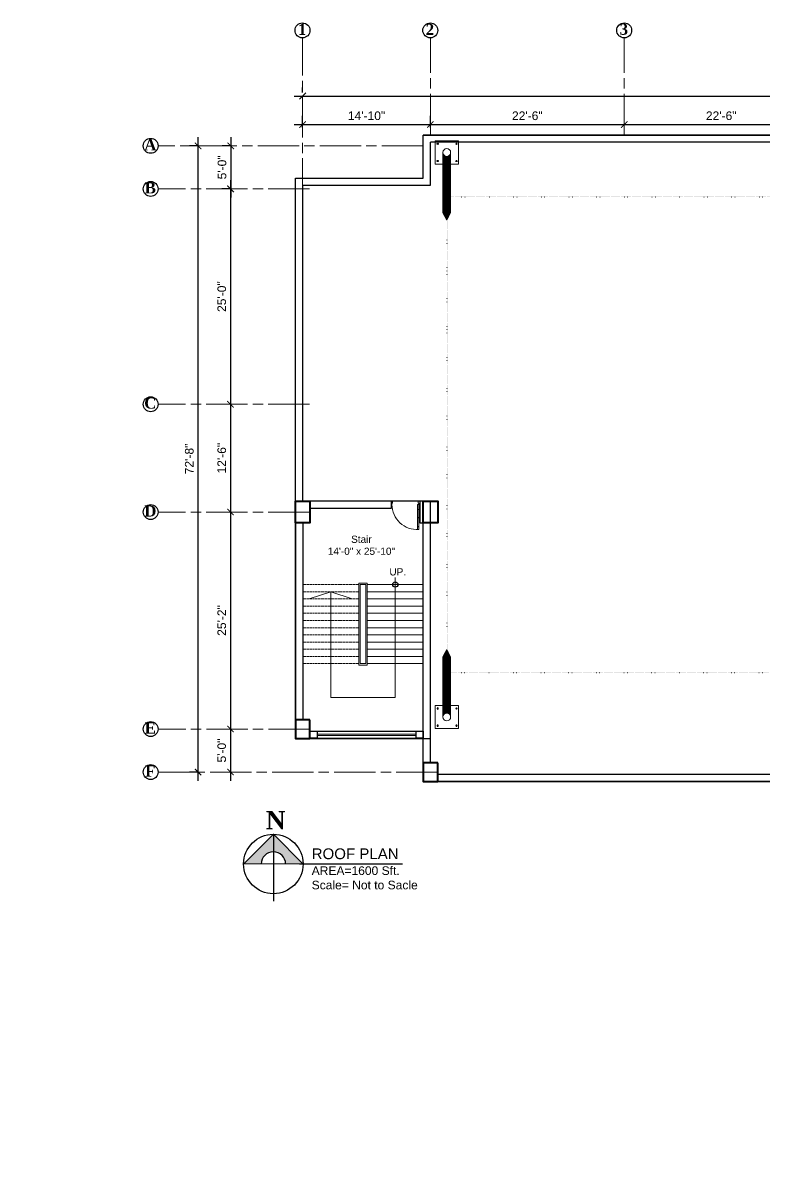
# Model space of a CAD drawing. Header units: inches. Extents: x -12 to 20935469, y -1604 to 24729220.
# Drawn here: x 20839627 to 20842453, y 24645651 to 24650026 of the extents above; entities that cross this region are included whole.
import ezdxf

# ---------------------------------------------------------------- set-up
doc = ezdxf.new("R2010")
doc.units = ezdxf.units.IN
doc.header["$LTSCALE"] = 0.03
doc.header["$MEASUREMENT"] = 0
doc.header["$PDMODE"] = 32
doc.header["$PDSIZE"] = 15
for name, pattern in [('ACAD_ISO08W100', [36, 24, -3, 6, -3]), ('DASHED2', [0.375, 0.25, -0.125]), ('DOT', [0.25, 0, -0.25])]:
    doc.linetypes.add(name, pattern=pattern)
for name, color, linetype, lineweight in [('column', 1, 'Continuous', 40), ('Dim Line', 252, 'Continuous', 13), ('Door', 7, 'Continuous', 18), ('Gas', 21, 'Continuous', 5), ('Grid Line', 252, 'Continuous', 18), ('HAS-1', 8, 'Continuous', 5), ('line', 7, 'Continuous', 9), ('Low Wall', 7, 'Continuous', 30), ('Main Wall', 7, 'Continuous', 30), ('RAIL', 23, 'Continuous', 13), ('STAIR', 46, 'Continuous', 15), ('wind.', 150, 'Continuous', 20)]:
    doc.layers.add(name, color=color, linetype=linetype, lineweight=lineweight)
for name, color, linetype in [('QP TEX', 7, 'Continuous'), ('TEXT', 7, 'Continuous'), ('w', 188, 'DOT')]:
    doc.layers.add(name, color=color, linetype=linetype)
doc.styles.add('2', font='swisscl.ttf')
doc.styles.add('RomanS', font='arial.ttf', dxfattribs={"height": 12})
doc.styles.get("Standard").update_dxf_attribs({"font": 'timesbd.ttf'})
doc.dimstyles.new('Aec_Arch_I', dxfattribs={"dimscale": 96, "dimtxt": 12, "dimasz": 0.09375, "dimexe": 0.125, "dimexo": 0.125, "dimgap": 0.0625, "dimtad": 1, "dimdec": 0, "dimzin": 3, "dimdsep": 46, "dimlunit": 4, "dimtxsty": 'RomanS', "dimblk1": 'ARCHTICK', "dimblk2": 'ARCHTICK', "dimsah": 1, "dimcen": 0.09375, "dimdle": 0.125, "dimadec": 0, "dimazin": 0, "dimtfac": 0.75, "dimtdec": 0, "dimtmove": 2, "dimatfit": 3, "dimldrblk": 'ARCHTICK', "dimfxl": 1, "dimfrac": 1, "dimtolj": 1, "dimtzin": 0, "dimarcsym": 0})
doc.dimstyles.new('arch grid', dxfattribs={"dimtxt": 250, "dimasz": 100, "dimexe": 10, "dimexo": 10, "dimgap": 0.09, "dimtad": 0, "dimdec": 0, "dimzin": 0, "dimdsep": 46, "dimtxsty": 'Standard', "dimblk": 'DOT', "dimcen": 50, "dimdle": 50, "dimclrd": 256, "dimclre": 256, "dimadec": 0, "dimazin": 0, "dimtfac": 1, "dimtdec": 0, "dimtofl": 0, "dimtmove": 0, "dimatfit": 3, "dimldrblk": 'DOT', "dimfxl": 200, "dimfxlon": 1, "dimtolj": 1, "dimtzin": 0, "dimlwd": -1, "dimlwe": -1, "dimarcsym": 1})

# ---------------------------------------------------------------- blocks, each defined once
blk = doc.blocks.new('Door_45')
at = {"layer": 'Door'}
for p, q in [((1.5, 5), (1.5, 44)), ((1.5, 40), (2.2, 40)), ((2.2, 40), (2.2, 39.5)), ((2.2, 39.5), (2.7, 39.5)), ((2.7, 39.5), (2.7, 40)), ((2.7, 40), (3.5, 40)), ((3.5, 44), (3.5, 5)), ((1.5, 25.8), (2.2, 25.8)), ((2.2, 25.8), (2.2, 25.3)), ((2.2, 25.3), (2.7, 25.3)), ((2.7, 25.8), (3.5, 25.8)), ((2.7, 25.3), (2.7, 25.8)), ((0, 0), (0, 5)), ((0, 5), (1.5, 5)), ((1.5, 12.6), (2.2, 12.6)), ((3.5, 5), (1.5, 5)), ((1.5, 5), (1.5, 3)), ((1.5, 3), (2.5, 3)), ((2.2, 12.6), (2.2, 13.1)), ((2.2, 13.1), (2.7, 13.1)), ((2.5, 3), (2.5, 0)), ((2.7, 13.1), (2.7, 12.6)), ((2.7, 12.6), (3.5, 12.6)), ((42.5, 3), (42.5, 0)), ((43.5, 3), (42.5, 3)), ((45, 5), (43.5, 5)), ((43.5, 5), (43.5, 3)), ((45, 0), (45, 5)), ((2.5, 0), (0, 0)), ((42.5, 0), (45, 0))]:
    blk.add_line(p, q, dxfattribs=at)
blk.add_arc((4.7, 5.3), 38.8, 359.6233, 94.6685, dxfattribs=at)
blk = doc.blocks.new('FGTGRFG')
at = {"ltscale": 50}
for p, q in [((5098305, 4836108), (5098211, 4835930)), ((5098211, 4834468), (5098211, 4835930)), ((5098305, 4836108), (5098399, 4835930)), ((5098399, 4834468), (5098399, 4835930))]:
    blk.add_line(p, q, dxfattribs=at)
blk.add_lwpolyline([(5098019, 4834750), (5098591, 4834750), (5098591, 4834186), (5098019, 4834186)], close=True, dxfattribs=at)
blk.add_circle((5098305, 4834468), 94.1, dxfattribs=at)
at = {"layer": 'HAS-1', "lineweight": 5, "ltscale": 50}
for p, q in [((5098228, 4834522), (5098228, 4835962)), ((5098245, 4834540), (5098245, 4835995)), ((5098261, 4834551), (5098261, 4836024)), ((5098275, 4834557), (5098275, 4836052)), ((5098285, 4834560), (5098285, 4836070)), ((5098295, 4834562), (5098295, 4836089)), ((5098305, 4834562), (5098305, 4836108)), ((5098315, 4834562), (5098315, 4836089)), ((5098325, 4834560), (5098325, 4836070)), ((5098335, 4834557), (5098335, 4836052)), ((5098349, 4834551), (5098349, 4836024)), ((5098365, 4834540), (5098365, 4835995)), ((5098382, 4834522), (5098382, 4835962))]:
    blk.add_line(p, q, dxfattribs=at)
blk = doc.blocks.new('ant')
at = {"layer": 'QP TEX'}
for p, q in [((20822761.1, 24641601.9), (20822761.1, 24641589.8)), ((20822761.1, 24641589.8), (20822761.1, 24641572.6))]:
    blk.add_line(p, q, dxfattribs=at)
for centre in [(20822747.8, 24641676.4), (20822774, 24641676.4), (20822747.8, 24641652.5), (20822774, 24641652.5)]:
    blk.add_circle(centre, 0.788, dxfattribs=at)
at = {"layer": 'line', "color": 0, "lineweight": 25, "xscale": 0.05729855837390801, "yscale": 0.05729855837390801, "zscale": 0.05729855837390801, "rotation": 180}
blk.add_blockref('FGTGRFG', (21114886, 24918672.4), dxfattribs=at)
blk = doc.blocks.new('_ArchTick')
at = {"color": 0, "linetype": 'ByBlock', "lineweight": 35, "const_width": 0.15}
blk.add_lwpolyline([(-0.5, -0.5), (0.5, 0.5)], dxfattribs=at)
blk = doc.blocks.new('*D336')
at = {"layer": 'Defpoints', "color": 0, "transparency": 16777216}
for p in [(20820322.2, 24639400.9), (20820144.3, 24639385), (20820322.2, 24639385)]:
    blk.add_point(p, dxfattribs=at)
at = {"layer": 'Dim Line', "color": 0, "lineweight": -2, "transparency": 16777216}
for p, q in [((20820144.3, 24639397), (20820144.3, 24639412.9)), ((20820322.2, 24639397), (20820322.2, 24639412.9)), ((20820132.3, 24639400.9), (20820334.2, 24639400.9))]:
    blk.add_line(p, q, dxfattribs=at)
at = {"layer": 'Dim Line', "color": 0, "lineweight": -2, "transparency": 16777216, "xscale": 9, "yscale": 9, "zscale": 9, "rotation": 180}
blk.add_blockref('_ArchTick', (20820144.3, 24639400.9), dxfattribs=at)
at = {"layer": 'Dim Line', "color": 0, "lineweight": -2, "transparency": 16777216, "xscale": 9, "yscale": 9, "zscale": 9}
blk.add_blockref('_ArchTick', (20820322.2, 24639400.9), dxfattribs=at)
at = {"layer": 'Dim Line', "color": 0, "transparency": 16777216, "insert": (20820233.3, 24639413.1), "char_height": 12, "attachment_point": 5, "style": 'RomanS'}
blk.add_mtext('\\A1;14\'-10"', dxfattribs=at)
blk = doc.blocks.new('*D337')
at = {"layer": 'Defpoints', "color": 0, "transparency": 16777216}
for p in [(20820592.2, 24639400.9), (20820592.2, 24639400.9), (20820322.2, 24639385)]:
    blk.add_point(p, dxfattribs=at)
at = {"layer": 'Dim Line', "color": 0, "lineweight": -2, "transparency": 16777216}
for p, q in [((20820322.2, 24639397), (20820322.2, 24639412.9)), ((20820310.2, 24639400.9), (20820604.2, 24639400.9))]:
    blk.add_line(p, q, dxfattribs=at)
at = {"layer": 'Dim Line', "color": 0, "lineweight": -2, "transparency": 16777216, "xscale": 9, "yscale": 9, "zscale": 9, "rotation": 180}
blk.add_blockref('_ArchTick', (20820322.2, 24639400.9), dxfattribs=at)
at = {"layer": 'Dim Line', "color": 0, "lineweight": -2, "transparency": 16777216, "xscale": 9, "yscale": 9, "zscale": 9}
blk.add_blockref('_ArchTick', (20820592.2, 24639400.9), dxfattribs=at)
at = {"layer": 'Dim Line', "color": 0, "transparency": 16777216, "insert": (20820457.2, 24639413.1), "char_height": 12, "attachment_point": 5, "style": 'RomanS'}
blk.add_mtext('\\A1;22\'-6"', dxfattribs=at)
blk = doc.blocks.new('*D338')
at = {"layer": 'Defpoints', "color": 0, "transparency": 16777216}
for p in [(20820592.2, 24639400.9), (20820862.2, 24639400.9), (20820862.2, 24639400.9)]:
    blk.add_point(p, dxfattribs=at)
at = {"layer": 'Dim Line', "color": 0, "lineweight": -2, "transparency": 16777216}
blk.add_line((20820580.2, 24639400.9), (20820874.2, 24639400.9), dxfattribs=at)
at = {"layer": 'Dim Line', "color": 0, "lineweight": -2, "transparency": 16777216, "xscale": 9, "yscale": 9, "zscale": 9, "rotation": 180}
blk.add_blockref('_ArchTick', (20820592.2, 24639400.9), dxfattribs=at)
at = {"layer": 'Dim Line', "color": 0, "lineweight": -2, "transparency": 16777216, "xscale": 9, "yscale": 9, "zscale": 9}
blk.add_blockref('_ArchTick', (20820862.2, 24639400.9), dxfattribs=at)
at = {"layer": 'Dim Line', "color": 0, "transparency": 16777216, "insert": (20820727.2, 24639413.1), "char_height": 12, "attachment_point": 5, "style": 'RomanS'}
blk.add_mtext('\\A1;22\'-6"', dxfattribs=at)
blk = doc.blocks.new('*D329')
at = {"layer": 'Defpoints', "color": 0, "transparency": 16777216}
for p in [(20820144.3, 24639433.5), (20822147.7, 24639440.6), (20822147.7, 24639433.5)]:
    blk.add_point(p, dxfattribs=at)
at = {"layer": 'Dim Line', "color": 0, "lineweight": -2, "transparency": 16777216}
for p, q in [((20820144.3, 24639445.5), (20820144.3, 24639452.6)), ((20822147.7, 24639445.5), (20822147.7, 24639452.6)), ((20820132.3, 24639440.6), (20822159.7, 24639440.6))]:
    blk.add_line(p, q, dxfattribs=at)
at = {"layer": 'Dim Line', "color": 0, "lineweight": -2, "transparency": 16777216, "xscale": 9, "yscale": 9, "zscale": 9, "rotation": 180}
blk.add_blockref('_ArchTick', (20820144.3, 24639440.6), dxfattribs=at)
at = {"layer": 'Dim Line', "color": 0, "lineweight": -2, "transparency": 16777216, "xscale": 9, "yscale": 9, "zscale": 9}
blk.add_blockref('_ArchTick', (20822147.7, 24639440.6), dxfattribs=at)
at = {"layer": 'Dim Line', "color": 0, "transparency": 16777216, "insert": (20821146, 24639452.7), "char_height": 12, "attachment_point": 5, "style": 'RomanS'}
blk.add_mtext('\\A1;166\'-11"', dxfattribs=at)
blk = doc.blocks.new('*D330')
at = {"layer": 'Defpoints', "color": 0, "transparency": 16777216}
for p in [(20820055.1, 24639371.3), (20820044.2, 24639311.3), (20820055.1, 24639311.3)]:
    blk.add_point(p, dxfattribs=at)
at = {"layer": 'Dim Line', "color": 0, "lineweight": -2, "transparency": 16777216}
for p, q in [((20820044.2, 24639383.3), (20820044.2, 24639299.3)), ((20820043.1, 24639371.3), (20820032.2, 24639371.3)), ((20820043.1, 24639311.3), (20820032.2, 24639311.3))]:
    blk.add_line(p, q, dxfattribs=at)
at = {"layer": 'Dim Line', "color": 0, "lineweight": -2, "transparency": 16777216, "xscale": 9, "yscale": 9, "zscale": 9}
for p, rotation in [((20820044.2, 24639371.3), 90), ((20820044.2, 24639311.3), 270)]:
    blk.add_blockref('_ArchTick', p, dxfattribs=dict(at, rotation=rotation))
at = {"layer": 'Dim Line', "color": 0, "transparency": 16777216, "insert": (20820032.1, 24639341.3), "char_height": 12, "attachment_point": 5, "rotation": 90, "style": 'RomanS'}
blk.add_mtext('\\A1;5\'-0"', dxfattribs=at)
blk = doc.blocks.new('*D331')
at = {"layer": 'Defpoints', "color": 0, "transparency": 16777216}
for p in [(20820055.1, 24639311.3), (20820043.8, 24639011.5), (20820043.8, 24639011.5)]:
    blk.add_point(p, dxfattribs=at)
at = {"layer": 'Dim Line', "color": 0, "lineweight": -2, "transparency": 16777216}
for p, q in [((20820043.8, 24639323.3), (20820043.8, 24638999.5)), ((20820043.1, 24639311.3), (20820031.8, 24639311.3)), ((20820055.8, 24639011.5), (20820055.8, 24639011.5))]:
    blk.add_line(p, q, dxfattribs=at)
at = {"layer": 'Dim Line', "color": 0, "lineweight": -2, "transparency": 16777216, "xscale": 9, "yscale": 9, "zscale": 9}
for p, rotation in [((20820043.8, 24639311.3), 90), ((20820043.8, 24639011.5), 270)]:
    blk.add_blockref('_ArchTick', p, dxfattribs=dict(at, rotation=rotation))
at = {"layer": 'Dim Line', "color": 0, "transparency": 16777216, "insert": (20820031.7, 24639161.4), "char_height": 12, "attachment_point": 5, "rotation": 90, "style": 'RomanS'}
blk.add_mtext('\\A1;25\'-0"', dxfattribs=at)
blk = doc.blocks.new('*D332')
at = {"layer": 'Defpoints', "color": 0, "transparency": 16777216}
for p in [(20820043.8, 24639011.5), (20820043.8, 24638861.5), (20820043.8, 24638861.5)]:
    blk.add_point(p, dxfattribs=at)
at = {"layer": 'Dim Line', "color": 0, "lineweight": -2, "transparency": 16777216}
for p, q in [((20820043.8, 24639023.5), (20820043.8, 24638849.5)), ((20820055.8, 24639011.5), (20820055.8, 24639011.5)), ((20820055.8, 24638861.5), (20820055.8, 24638861.5))]:
    blk.add_line(p, q, dxfattribs=at)
at = {"layer": 'Dim Line', "color": 0, "lineweight": -2, "transparency": 16777216, "xscale": 9, "yscale": 9, "zscale": 9}
for p, rotation in [((20820043.8, 24639011.5), 90), ((20820043.8, 24638861.5), 270)]:
    blk.add_blockref('_ArchTick', p, dxfattribs=dict(at, rotation=rotation))
at = {"layer": 'Dim Line', "color": 0, "transparency": 16777216, "insert": (20820031.7, 24638936.5), "char_height": 12, "attachment_point": 5, "rotation": 90, "style": 'RomanS'}
blk.add_mtext('\\A1;12\'-6"', dxfattribs=at)
blk = doc.blocks.new('*D333')
at = {"layer": 'Defpoints', "color": 0, "transparency": 16777216}
for p in [(20820043.8, 24638861.5), (20820043.8, 24638559.4), (20820043.8, 24638559.4)]:
    blk.add_point(p, dxfattribs=at)
at = {"layer": 'Dim Line', "color": 0, "lineweight": -2, "transparency": 16777216}
for p, q in [((20820043.8, 24638873.5), (20820043.8, 24638547.4)), ((20820055.8, 24638861.5), (20820055.8, 24638861.5)), ((20820055.8, 24638559.4), (20820055.8, 24638559.4))]:
    blk.add_line(p, q, dxfattribs=at)
at = {"layer": 'Dim Line', "color": 0, "lineweight": -2, "transparency": 16777216, "xscale": 9, "yscale": 9, "zscale": 9}
for p, rotation in [((20820043.8, 24638861.5), 90), ((20820043.8, 24638559.4), 270)]:
    blk.add_blockref('_ArchTick', p, dxfattribs=dict(at, rotation=rotation))
at = {"layer": 'Dim Line', "color": 0, "transparency": 16777216, "insert": (20820031.7, 24638710.5), "char_height": 12, "attachment_point": 5, "rotation": 90, "style": 'RomanS'}
blk.add_mtext('\\A1;25\'-2"', dxfattribs=at)
blk = doc.blocks.new('*D334')
at = {"layer": 'Defpoints', "color": 0, "transparency": 16777216}
for p in [(20820043.8, 24638559.4), (20820043.8, 24638499.5), (20820043.8, 24638499.5)]:
    blk.add_point(p, dxfattribs=at)
at = {"layer": 'Dim Line', "color": 0, "lineweight": -2, "transparency": 16777216}
for p, q in [((20820043.8, 24638571.4), (20820043.8, 24638487.5)), ((20820055.8, 24638559.4), (20820055.8, 24638559.4)), ((20820055.8, 24638499.5), (20820055.8, 24638499.5))]:
    blk.add_line(p, q, dxfattribs=at)
at = {"layer": 'Dim Line', "color": 0, "lineweight": -2, "transparency": 16777216, "xscale": 9, "yscale": 9, "zscale": 9}
for p, rotation in [((20820043.8, 24638559.4), 90), ((20820043.8, 24638499.5), 270)]:
    blk.add_blockref('_ArchTick', p, dxfattribs=dict(at, rotation=rotation))
at = {"layer": 'Dim Line', "color": 0, "transparency": 16777216, "insert": (20820031.7, 24638529.5), "char_height": 12, "attachment_point": 5, "rotation": 90, "style": 'RomanS'}
blk.add_mtext('\\A1;5\'-0"', dxfattribs=at)
blk = doc.blocks.new('*D335')
at = {"layer": 'Defpoints', "color": 0, "transparency": 16777216}
for p in [(20819998.7, 24639371.3), (20820009.3, 24639371.3), (20820009.3, 24638499.5)]:
    blk.add_point(p, dxfattribs=at)
at = {"layer": 'Dim Line', "color": 0, "lineweight": -2, "transparency": 16777216}
for p, q in [((20819998.7, 24638487.5), (20819998.7, 24639383.3)), ((20819997.3, 24639371.3), (20819986.7, 24639371.3)), ((20819997.3, 24638499.5), (20819986.7, 24638499.5))]:
    blk.add_line(p, q, dxfattribs=at)
at = {"layer": 'Dim Line', "color": 0, "lineweight": -2, "transparency": 16777216, "xscale": 9, "yscale": 9, "zscale": 9}
for p, rotation in [((20819998.7, 24639371.3), 90), ((20819998.7, 24638499.5), 270)]:
    blk.add_blockref('_ArchTick', p, dxfattribs=dict(at, rotation=rotation))
at = {"layer": 'Dim Line', "color": 0, "transparency": 16777216, "insert": (20819986.5, 24638935.4), "char_height": 12, "attachment_point": 5, "rotation": 90, "style": 'RomanS'}
blk.add_mtext('\\A1;72\'-8"', dxfattribs=at)
blk = doc.blocks.new('_Oblique')
at = {"color": 0, "linetype": 'ByBlock', "lineweight": -2}
blk.add_line((-0.5, -0.5), (0.5, 0.5), dxfattribs=at)
blk = doc.blocks.new('*D363')
at = {"ltscale": 50, "transparency": 16777216}
for p, q in [((3479.2, 24649574.1), (3479.2, 24649400.8)), ((3479.4, 24649524.1), (3469.2, 24649524.1)), ((3479.4, 24649400.8), (3469.2, 24649400.8)), ((3479.2, 24649400.8), (3479.2, 8350.7))]:
    blk.add_line(p, q, dxfattribs=at)
at = {"layer": 'Defpoints', "color": 0, "ltscale": 50, "transparency": 16777216}
for p in [(20846678.2, 24649524.1), (3479.2, 24649400.8), (20846678.2, 24649400.8)]:
    blk.add_point(p, dxfattribs=at)
at = {"ltscale": 50, "transparency": 16777216, "xscale": 100, "yscale": 100, "zscale": 100}
for p, rotation in [((3479.2, 24649524.1), 90), ((3479.2, 24649400.8), 270)]:
    blk.add_blockref('_Oblique', p, dxfattribs=dict(at, rotation=rotation))
at = {"color": 0, "ltscale": 50, "transparency": 16777216, "insert": (3479.2, 3397.6), "char_height": 250, "attachment_point": 5, "rotation": 90}
blk.add_mtext('\\A1;{\\H8.57143x;300mm}', dxfattribs=at)
blk = doc.blocks.new('_Dot')
at = {"color": 0, "linetype": 'ByBlock', "lineweight": -2}
blk.add_line((-0.5, 0), (-1, 0), dxfattribs=at)
at = {"color": 0, "linetype": 'ByBlock', "const_width": 0.5}
blk.add_lwpolyline([(-0.25, 0, 1), (0.25, 0, 1)], format="xyb", close=True, dxfattribs=at)
blk = doc.blocks.new('GRID')
at = {"layer": 'Grid Line', "color": 252, "linetype": 'ACAD_ISO08W100', "lineweight": 9, "ltscale": 80, "true_color": 0x939598}
for p, q in [((20820144.3, 24639296.3), (20820144.3, 24639521.5)), ((20820322.2, 24639386.3), (20820322.2, 24639521.5)), ((20820592.2, 24639386.3), (20820592.2, 24639521.5)), ((20820312.1, 24639371.3), (20819943.3, 24639371.3)), ((20820154.1, 24639311.3), (20819943.3, 24639311.3)), ((20820154.1, 24639011.5), (20819943.3, 24639011.5)), ((20820154.1, 24638861.5), (20819943.3, 24638861.5)), ((20820154.3, 24638559.4), (20819943.3, 24638559.4)), ((20820332.2, 24638499.5), (20819943.3, 24638499.5))]:
    blk.add_line(p, q, dxfattribs=at)
at = {"layer": 'TEXT'}
for centre in [(20820144.1, 24639532), (20820322.1, 24639532), (20820592.1, 24639532), (20819932.7, 24639371.3), (20819932.7, 24639311.3), (20819932.7, 24639011.5), (20819932.7, 24638861.5), (20819932.7, 24638559.4), (20819932.7, 24638499.5)]:
    blk.add_circle(centre, 10.4, dxfattribs=at)
at = {"layer": 'TEXT', "char_height": 15.44, "width": 227.458, "attachment_point": 8, "rotation": 0}
for s, insert in [('\\A1;1', (20820143.6, 24639525.7)), ('\\A1;2', (20820321.6, 24639525.7)), ('\\A1;3', (20820591.6, 24639525.7)), ('\\A1;A', (20819932.2, 24639365)), ('\\A1;B', (20819932.2, 24639305)), ('\\A1;C', (20819932.2, 24639005.2)), ('\\A1;D', (20819932.2, 24638855.2)), ('\\A1;E', (20819932.2, 24638553.1)), ('\\A1;F', (20819932.2, 24638493.2))]:
    blk.add_mtext(s, dxfattribs=dict(at, insert=insert))
at = {"layer": 'Dim Line'}
for base, p1, p2, picture, middle in [((20822147.7, 24639440.6), (20820144.3, 24639433.5), (20822147.7, 24639433.5), '*D329', (20821146, 24639452.7)), ((20820322.2, 24639400.9), (20820144.3, 24639385), (20820322.2, 24639385), '*D336', (20820233.3, 24639413.1)), ((20820592.2, 24639400.9), (20820322.2, 24639385), (20820592.2, 24639400.9), '*D337', (20820457.2, 24639413.1)), ((20820862.2, 24639400.9), (20820592.2, 24639400.9), (20820862.2, 24639400.9), '*D338', (20820727.2, 24639413.1))]:
    dim = blk.add_linear_dim(base=base, p1=p1, p2=p2, dimstyle='Aec_Arch_I', dxfattribs=at)
    dim.commit()
    dim.dimension.update_dxf_attribs({"geometry": picture, "text_midpoint": middle})
for base, p1, p2, picture, middle in [((20819998.7, 24639371.3), (20820009.3, 24638499.5), (20820009.3, 24639371.3), '*D335', (20819986.5, 24638935.4)), ((20820044.2, 24639311.3), (20820055.1, 24639371.3), (20820055.1, 24639311.3), '*D330', (20820032.1, 24639341.3)), ((20820043.8, 24639011.5), (20820055.1, 24639311.3), (20820043.8, 24639011.5), '*D331', (20820031.7, 24639161.4)), ((20820043.8, 24638861.5), (20820043.8, 24639011.5), (20820043.8, 24638861.5), '*D332', (20820031.7, 24638936.5)), ((20820043.8, 24638559.4), (20820043.8, 24638861.5), (20820043.8, 24638559.4), '*D333', (20820031.7, 24638710.5)), ((20820043.8, 24638499.5), (20820043.8, 24638559.4), (20820043.8, 24638499.5), '*D334', (20820031.7, 24638529.5))]:
    dim = blk.add_linear_dim(base=base, p1=p1, p2=p2, angle=90, dimstyle='Aec_Arch_I', dxfattribs=at)
    dim.commit()
    dim.dimension.update_dxf_attribs({"geometry": picture, "text_midpoint": middle})

msp = doc.modelspace()

# ---------------------------------------------------------------- hatches: boundary and pattern name
at = {"layer": 'Low Wall'}
h = msp.add_hatch(color=256, dxfattribs=at)
h.paths.add_polyline_path([(20840536.7, 24646815.7), (20840469.9, 24646815.7), (20840583.4, 24646929.2), (20840583.4, 24646862.4, 0.414214)])
h.paths.add_polyline_path([(20840583.4, 24646862.4), (20840583.4, 24646929.2), (20840697, 24646815.7), (20840630.2, 24646815.7, 0.414214)])

# ---------------------------------------------------------------- linework, layer by layer
for p, q in [((20840736.6, 24647322.8), (20841142.3, 24647322.8)), ((20840736.6, 24647295.4), (20841142.3, 24647295.4)), ((20840583.4, 24646929.3), (20840583.4, 24646673.3)), ((20840682.8, 24646815.8), (20841076.6, 24646815.8))]:
    msp.add_line(p, q)
for points in [[(20841156, 24647130.9), (20841156, 24647295.4), (20840668, 24647295.3), (20840668, 24649433.6), (20841156, 24649433.6), (20841156, 24649598.2), (20842691.4, 24649598.2), (20842691.4, 24649420.5), (20844009.2, 24649420.5), (20844009.2, 24649598.2), (20845727.9, 24649598.2)], [(20845673, 24648145.4), (20843734.9, 24648145.4), (20843734.9, 24647130.9), (20841156, 24647130.9)], [(20840696.9, 24646815.8), (20840469.9, 24646815.6)]]:
    msp.add_lwpolyline(points)
msp.add_lwpolyline([(20840668, 24647295.3), (20841183.4, 24647295.3), (20841183.4, 24648200.1), (20840668, 24648200.1)], close=True)
for centre, radius in [((20841049, 24647882.2), 9.88), ((20840583.4, 24646815.8), 113.5)]:
    msp.add_circle(centre, radius)
at = {"layer": 'column', "lineweight": 40, "ltscale": 20}
for points in [[(20840668, 24648200.2), (20840722.9, 24648200.2), (20840722.9, 24648118), (20840668, 24648118)], [(20841156, 24648200.2), (20841210.8, 24648200.2), (20841210.8, 24648118), (20841156, 24648118)], [(20840722.9, 24647366.6), (20840668, 24647366.6), (20840668, 24647295.3), (20840722.9, 24647295.3)], [(20841210.8, 24647202.2), (20841156, 24647202.2), (20841156, 24647130.9), (20841210.8, 24647130.9)]]:
    msp.add_lwpolyline(points, close=True, dxfattribs=at)
at = {"layer": 'Gas', "color": 0, "lineweight": 5}
for points in [[(20840942.1, 24647887.7), (20840909.2, 24647887.7), (20840909.2, 24647575.1), (20840942.1, 24647575.1)], [(20840936.6, 24647882.2), (20840914.7, 24647882.2), (20840914.7, 24647580.6), (20840936.6, 24647580.6)]]:
    msp.add_lwpolyline(points, close=True, dxfattribs=at)
at = {"layer": 'Low Wall', "color": 0}
msp.add_lwpolyline([(20840469.9, 24646815.7), (20840583.4, 24646929.2), (20840697, 24646815.7)], dxfattribs=at)
at = {"layer": 'Low Wall'}
msp.add_arc((20840583.4, 24646815.7), 46.7, 0, 180, dxfattribs=at)
at = {"layer": 'Main Wall', "lineweight": 30}
for p, q in [((20842672.1, 24649598.2), (20841156, 24649598.2)), ((20841156, 24649433.6), (20841156, 24649598.2)), ((20842644.7, 24649570.7), (20841183.4, 24649570.7)), ((20841183.4, 24649406.2), (20841183.4, 24649570.7)), ((20840668, 24649433.6), (20841156, 24649433.6)), ((20840668, 24648200.2), (20840668, 24649433.6)), ((20840695.4, 24649406.2), (20841183.4, 24649406.2)), ((20840695.4, 24648200.2), (20840695.4, 24649406.2)), ((20841032.6, 24648200.2), (20840722.9, 24648200.2)), ((20841032.6, 24648172.8), (20840722.9, 24648172.8)), ((20841032.6, 24648200.2), (20841032.6, 24648172.8)), ((20841156, 24648200.1), (20841142.3, 24648200.1)), ((20841142.3, 24648200.1), (20841142.3, 24648118)), ((20841183.4, 24648200.1), (20841156, 24648200.1)), ((20840668, 24648118), (20840668, 24647366.6)), ((20840695.4, 24648118), (20840695.4, 24647366.6)), ((20841142.3, 24648118), (20841156, 24648118)), ((20841156, 24647202.2), (20841156, 24648118)), ((20841183.4, 24647202.2), (20841183.4, 24648118)), ((20841210.8, 24647158.4), (20842609.2, 24647158.4)), ((20841210.8, 24647130.9), (20843652.7, 24647130.9))]:
    msp.add_line(p, q, dxfattribs=at)
at = {"layer": 'Main Wall'}
for points in [[(20840722.9, 24647322.8), (20840750.3, 24647322.8), (20840750.3, 24647295.4), (20840722.9, 24647295.4)], [(20841128.5, 24647322.8), (20841156, 24647322.8), (20841156, 24647295.4), (20841128.5, 24647295.4)]]:
    msp.add_lwpolyline(points, close=True, dxfattribs=at)
at = {"layer": 'RAIL', "lineweight": 9}
for p, q in [((20841049, 24647908.8), (20841049, 24647451.7)), ((20840802.3, 24647854.8), (20840720, 24647827.3)), ((20840802.3, 24647451.7), (20840802.3, 24647854.8)), ((20840884.5, 24647827.3), (20840802.3, 24647854.8)), ((20841156, 24647827.3), (20840942.1, 24647827.3)), ((20841049, 24647451.7), (20840802.3, 24647451.7))]:
    msp.add_line(p, q, dxfattribs=at)
at = {"layer": 'STAIR', "color": 32, "linetype": 'DASHED2', "lineweight": 5, "ltscale": 500}
for p, q in [((20840695.4, 24647882.2), (20840909.2, 24647882.2)), ((20840695.4, 24647854.8), (20840909.2, 24647854.8)), ((20840695.4, 24647827.3), (20840909.2, 24647827.3)), ((20840695.4, 24647799.9), (20840909.2, 24647799.9)), ((20840695.4, 24647772.5), (20840909.2, 24647772.5)), ((20840695.4, 24647745.1), (20840909.2, 24647745.1)), ((20840695.4, 24647717.7), (20840909.2, 24647717.7)), ((20840695.4, 24647690.2), (20840909.2, 24647690.2)), ((20840695.4, 24647662.8), (20840909.2, 24647662.8)), ((20840695.4, 24647635.4), (20840909.2, 24647635.4)), ((20840695.4, 24647608), (20840909.2, 24647608)), ((20840695.4, 24647580.6), (20840909.2, 24647580.6))]:
    msp.add_line(p, q, dxfattribs=at)
at = {"layer": 'STAIR', "color": 32, "lineweight": 5}
for p, q in [((20840942.1, 24647882.2), (20841156, 24647882.2)), ((20840942.1, 24647854.8), (20841156, 24647854.8)), ((20840991.5, 24647827.3), (20841156, 24647827.3)), ((20840942.1, 24647799.9), (20841156, 24647799.9)), ((20840942.1, 24647772.5), (20841156, 24647772.5)), ((20840942.1, 24647745.1), (20841156, 24647745.1)), ((20840942.1, 24647717.7), (20841156, 24647717.7)), ((20840942.1, 24647690.2), (20841156, 24647690.2)), ((20840942.1, 24647662.8), (20841156, 24647662.8)), ((20840942.1, 24647635.4), (20841156, 24647635.4)), ((20840942.1, 24647608), (20841156, 24647608)), ((20840942.1, 24647580.6), (20841156, 24647580.6))]:
    msp.add_line(p, q, dxfattribs=at)
at = {"layer": 'w', "linetype": 'DOT', "lineweight": 30, "ltscale": 550, "transparency": 33554661}
msp.add_lwpolyline([(20841247.4, 24649361.9), (20842560.2, 24649361.9), (20842560.2, 24647545.4), (20841247.4, 24647545.4)], close=True, dxfattribs=at)
at = {"layer": 'wind.'}
for p, q in [((20840750.3, 24647311.8), (20841128.5, 24647311.8)), ((20840750.3, 24647306.3), (20841128.5, 24647306.3))]:
    msp.add_line(p, q, dxfattribs=at)

# ---------------------------------------------------------------- block references
at = {"xscale": 2.741766316531942, "yscale": 2.741766316531942, "zscale": 2.741766316531942}
msp.add_blockref('GRID', (-36243275.2, -42905841.4), dxfattribs=at)
at = {"layer": 'Door', "color": 250, "ltscale": 20, "xscale": 2.437125614659595, "yscale": 2.437125614659595, "zscale": 2.437125614659595, "rotation": 180}
msp.add_blockref('Door_45', (20841142.3, 24648200.1), dxfattribs=at)
at = {"layer": 'QP TEX', "xscale": 2.741766316531942, "yscale": 2.741766316531942, "zscale": 2.741766316531942}
msp.add_blockref('ant', (-36249897.7, -42912153.9), dxfattribs=at)
at = {"layer": 'QP TEX', "xscale": -2.741766316531942, "yscale": 2.741766316531942, "zscale": 2.741766316531942, "rotation": 180}
msp.add_blockref('ant', (-36249897.7, 92209062.2), dxfattribs=at)

# ---------------------------------------------------------------- texts
msp.add_text('N', height=69.1).set_placement((20840554.4, 24646948.4))
at = {"layer": 'TEXT', "color": 30, "lineweight": 5, "ltscale": 20, "attachment_point": 2, "style": '2'}
for s, width, gutter_width, insert, char_height in [('\\pxsm1;{\\fArial|b0|i0|c0|p34;\\C0;Stair\\P14\'-0" x 25\'-10"  }', 314.773, 0.773, (20840919.6, 24648068.9), 27.418), ('{\\fArial|b0|i0|c0|p34;\\C0;UP.}', 287.227, 1.37, (20841058.4, 24647944.5), 27.418), ('\\A1;\\pxql;{\\fArial|b0|i0|c0|p34;\\C0;ROOF PLAN\\P\\H0.8x;AREA=1600 Sft.\\PScale= \\H1x;Not to Sacle}', 478.716, 1.37, (20840969.1, 24646875.3), 41.126)]:
    msp.add_mtext_dynamic_manual_height_columns(s, width=width, gutter_width=gutter_width, heights=[0], dxfattribs=dict(at, insert=insert, char_height=char_height))

# ---------------------------------------------------------------- dimensions: what is measured, and where the dimension line sits
at = {"ltscale": 50}
dim = msp.add_linear_dim(base=(3479.2, 24649400.8), p1=(20846678.2, 24649524.1), p2=(20846678.2, 24649400.8), angle=90, text='{\\H8.57143x;300mm}', dimstyle='arch grid', override={"dimblk1": 'Oblique', "dimblk2": 'Oblique', "dimsah": 1, "dimfxl": 0.18}, dxfattribs=at)
dim.commit()
dim.dimension.update_dxf_attribs({"geometry": '*D363', "text_midpoint": (3479.2, 3397.6), "dimtype": 160})

doc.saveas('drawing.dxf')
